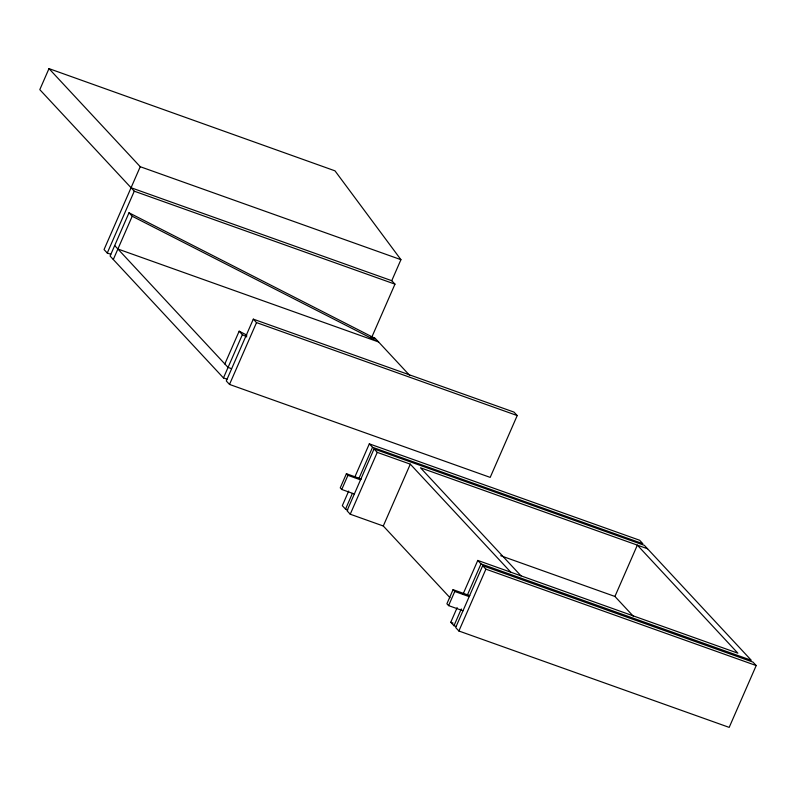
<?xml version="1.0" encoding="UTF-8"?>
<svg xmlns="http://www.w3.org/2000/svg" width="796" height="796" viewBox="0 0 796 796"><rect width="100%" height="100%" fill="white"/><g stroke="black" fill="none" stroke-linecap="round" stroke-linejoin="round"><path stroke-width="1.19" d="M394.965 284.152L391.751 280.699L400.935 259.675L334.987 170.841L48.984 68.615L39.8 89.64L134.275 191.189L394.965 284.152L371.871 336.997M48.984 68.615L140.245 166.712L104.047 249.566L107.261 253.019L110.763 254.272M107.261 253.019L134.275 191.189M409.741 375.463L375.374 338.519L129.002 212.781L110.097 256.063L223.457 377.931L226.969 379.185M113.301 259.516L132.216 216.233L129.002 212.781M224.84 363.961L239.158 331.196L246.889 335.136M223.457 377.931L242.372 334.648L239.158 331.196M253.307 319.146L226.293 380.976L229.507 384.428L490.197 477.391L517.211 415.562L513.997 412.109L253.307 319.146L256.521 322.599L517.211 415.562M229.507 384.428L256.521 322.599M361.364 479.053L346.409 473.72L340.24 487.849L341.753 489.48L354.359 493.978M341.753 489.48L347.922 475.341L346.409 473.72M348.688 491.062L342.31 505.679L345.524 509.132L347.862 509.967M354.588 477.57L369.324 443.85L639.616 540.235L642.83 543.688L372.538 447.302L369.324 443.85M345.524 509.132L352.359 493.47M359.026 478.217L372.538 447.302M463.043 594.154L477.779 560.424L480.993 563.886L751.285 660.272L644.342 545.32L374.04 448.924L347.026 510.763L350.24 514.216L383.284 525.997L450.009 597.726M350.24 514.216L377.254 452.377L374.04 448.924M383.284 525.997L410.298 464.158L377.254 452.377M469.819 595.637L453.063 589.657L446.894 603.786L448.596 605.617L463.003 610.761M448.596 605.617L454.765 591.488L453.063 589.657M456.317 626.552L453.979 625.716L450.765 622.263L457.143 607.647M453.979 625.716L461.312 608.93M467.481 594.801L480.993 563.886M482.684 565.707L455.67 627.547L458.884 630.999L729.186 727.385L756.2 665.555L752.986 662.103L482.684 565.707L485.898 569.16L756.2 665.555M458.884 630.999L485.898 569.16M633.507 616.422L614.92 596.453L637.347 545.131L737.862 653.178L477.779 560.424M140.245 166.712L400.935 259.675M131.061 187.737L391.751 280.699M370.697 336.857L375.374 338.519M117.898 249.009L378.588 341.972L132.216 216.233M231.556 368.667L228.054 367.414L114.684 245.556M647.556 548.772L420.507 467.799L521.022 575.856M347.922 475.341L360.538 479.839M500.674 555.707L614.92 596.453M454.765 591.488L469.182 596.622M450.765 622.263L453.043 623.079M242.372 334.648L246.79 336.897M410.298 464.158L510.813 572.215"/></g></svg>
